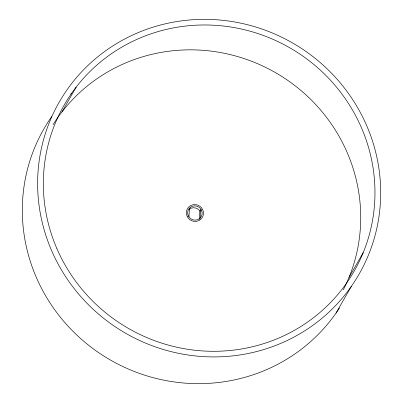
<?xml version="1.0" encoding="UTF-8"?>
<svg xmlns="http://www.w3.org/2000/svg" width="403" height="403" viewBox="0 0 403 403"><rect width="100%" height="100%" fill="white"/><g stroke="black" fill="none" stroke-linecap="round" stroke-linejoin="round"><path stroke-width="0.6" d="M188.916 216.738L189.501 208.205M199.273 219.091L199.868 211.167L200.936 209.303L200.296 217.837L199.495 219.232M61.946 111.953L76.187 87.083M348.988 277.45L363.234 252.585M336.021 313.111L351.335 286.377A172.862 167.431 29.8 0 0 221.176 20.15A172.862 167.431 29.8 0 0 54.959 257.875A172.862 167.431 29.8 0 0 351.335 286.377M199.868 211.167L199.319 210.341A7.304 7.078 29.8 0 0 189.088 209.353M339.487 307.947A172.862 167.431 29.8 0 1 100.538 353.915A172.862 167.431 29.8 0 1 51.665 116.623M70.666 94.111A172.862 167.431 29.8 0 1 71.563 93.229M53.055 124.708A167.099 161.85 29.8 0 1 274.942 72.323A167.099 161.85 29.8 0 1 343.27 289.868M190.156 207.49L188.901 208.85A7.304 7.078 29.8 0 0 188.392 215.948L189.44 217.529A7.304 7.078 29.8 0 0 199.666 218.517L200.921 217.157A7.304 7.078 29.8 0 0 201.429 210.054L200.387 208.472A7.304 7.078 29.8 0 0 190.156 207.49M56.873 248.55A167.099 161.85 29.8 0 0 342.122 289.183A167.099 161.85 29.8 0 0 228.471 26.669A167.099 161.85 29.8 0 0 56.873 248.55M187.204 216.487A8.644 8.372 29.8 0 0 202.024 217.912A8.644 8.372 29.8 0 0 195.515 204.603A8.644 8.372 29.8 0 0 187.204 216.487"/></g></svg>
